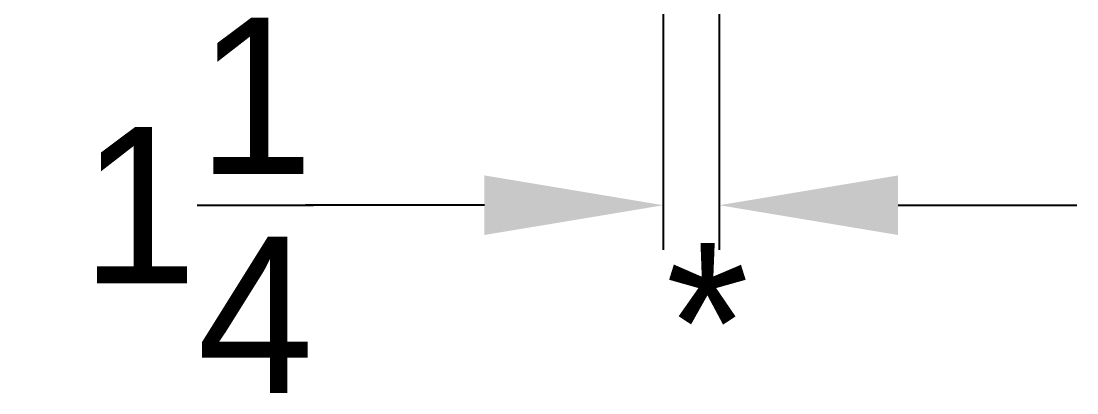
# Model space of a CAD drawing. Header units: inches. Extents: x 1687 to 2128, y 1222 to 1501.
# Drawn here: x 1823.9 to 1847.51, y 1275.59 to 1283.91 of the extents above; entities that cross this region are included whole.
import ezdxf

# ---------------------------------------------------------------- set-up
doc = ezdxf.new("R2010")
doc.units = ezdxf.units.IN
doc.header["$MEASUREMENT"] = 0
doc.header["$PDSIZE"] = -1
doc.dimstyles.new('General Dimension', dxfattribs={"dimtxt": 3.5, "dimasz": 4, "dimexe": 1, "dimexo": 0.5, "dimgap": 0.09, "dimtad": 0, "dimtih": 1, "dimtoh": 1, "dimdec": 3, "dimzin": 0, "dimdsep": 46, "dimlunit": 5, "dimtxsty": 'Standard', "dimcen": 0.09, "dimadec": 0, "dimazin": 0, "dimtfac": 1, "dimtdec": 3, "dimtofl": 0, "dimtmove": 0, "dimatfit": 3, "dimfxl": 1, "dimtolj": 1, "dimtzin": 0, "dimarcsym": 0})

# ---------------------------------------------------------------- blocks, each defined once
blk = doc.blocks.new('*D43')
at = {"color": 0, "linetype": 'Continuous', "lineweight": -2}
for p, q in [((1838.262, 1285.364), (1838.262, 1278.785)), ((1839.512, 1284.864), (1839.512, 1278.785)), ((1834.262, 1279.785), (1830.262, 1279.785)), ((1843.512, 1279.785), (1847.512, 1279.785))]:
    blk.add_line(p, q, dxfattribs=at)
at = {"color": 0, "linetype": 'Continuous'}
for points in [[(1834.262, 1280.452), (1834.262, 1279.119), (1838.262, 1279.785)], [(1843.512, 1280.452), (1843.512, 1279.119), (1839.512, 1279.785)]]:
    blk.add_solid(points, dxfattribs=at)
at = {"layer": 'Defpoints', "color": 0, "linetype": 'Continuous'}
for p in [(1838.262, 1285.864), (1839.512, 1285.364), (1838.262, 1279.785)]:
    blk.add_point(p, dxfattribs=at)
at = {"color": 0, "linetype": 'Continuous', "insert": (1827.838, 1279.785), "char_height": 3.5, "attachment_point": 5}
blk.add_mtext('\\A1;1{\\H1x;\\S1/4;}', dxfattribs=at)

msp = doc.modelspace()

# ---------------------------------------------------------------- texts
at = {"color": 0, "linetype": 'Continuous'}
msp.add_text('*', height=3.5821, dxfattribs=at).set_placement((1838.3144, 1275.3586))

# ---------------------------------------------------------------- dimensions: what is measured, and where the dimension line sits
dim = msp.add_linear_dim(base=(1838.2618, 1279.7854), p1=(1839.5118, 1285.3642), p2=(1838.2618, 1285.8642), dimstyle='General Dimension', dxfattribs=at)
dim.commit()
dim.dimension.update_dxf_attribs({"geometry": '*D43', "text_midpoint": (1827.8385, 1279.7854)})

doc.saveas('drawing.dxf')
